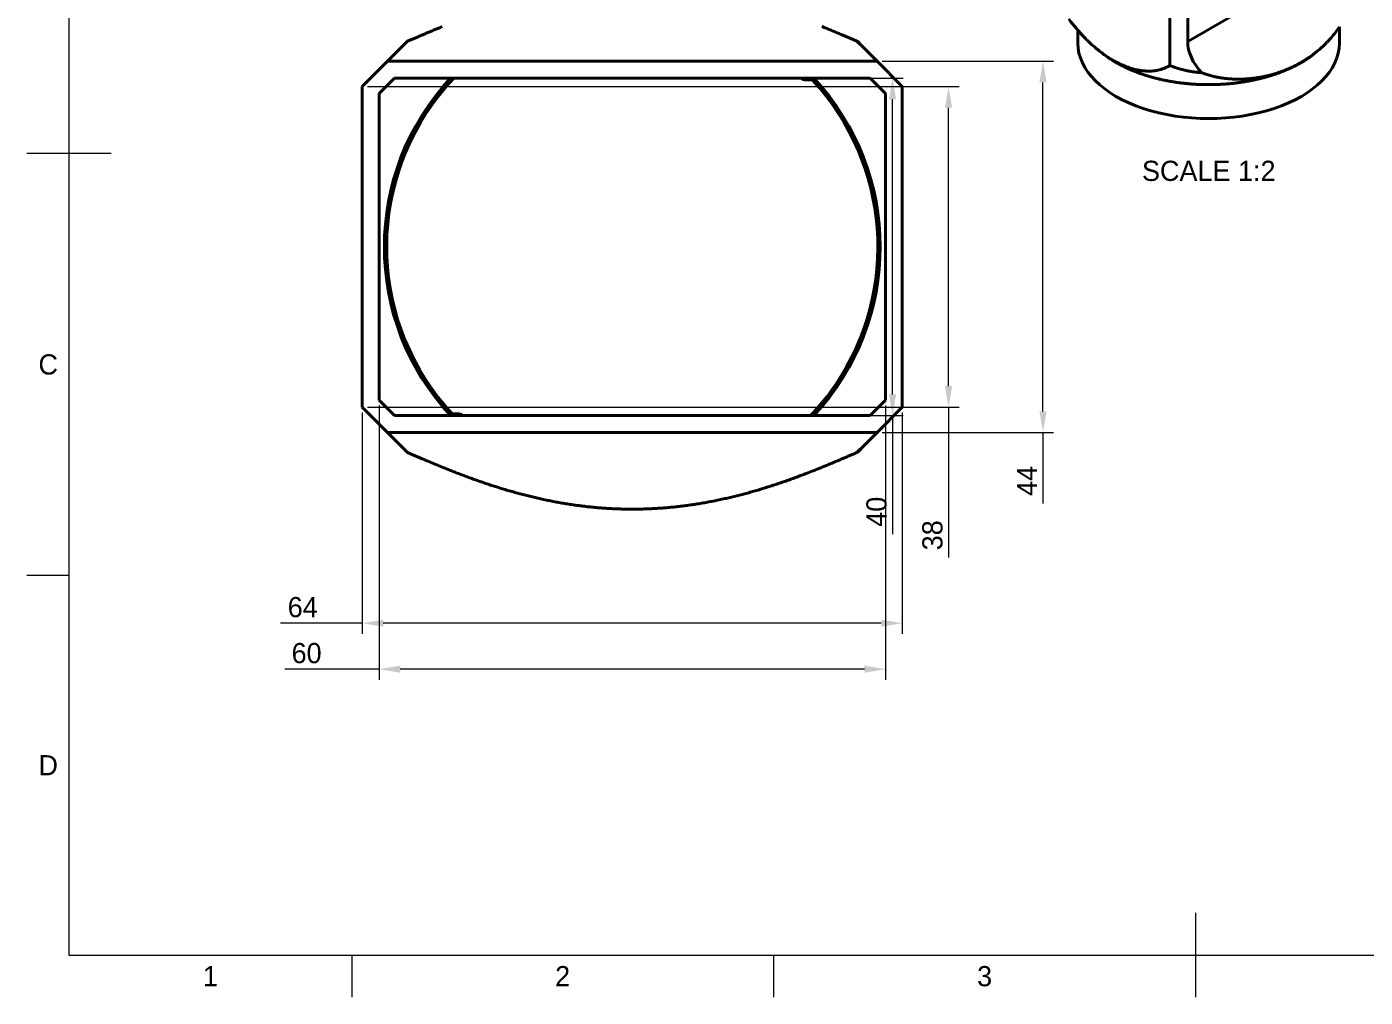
# Model space of a CAD drawing. Header units: millimetres. Extents: x 15 to 292, y 5 to 205.
# Drawn here: x 15 to 173.6, y 5 to 120 of the extents above; entities that cross this region are included whole.
import ezdxf

# ---------------------------------------------------------------- set-up
doc = ezdxf.new("R2010")
doc.units = ezdxf.units.MM
for name, color, linetype in [('Annotations', 7, 'Continuous'), ('Border', 7, 'Continuous'), ('Geometries', 7, 'Continuous')]:
    doc.layers.add(name, color=color, linetype=linetype)
doc.styles.add('Shapr0', font='txt', dxfattribs={"height": 2.3925})
doc.styles.add('Shapr10', font='txt', dxfattribs={"height": 4.785})
doc.styles.add('Shapr9', font='txt', dxfattribs={"height": 2.3925})
doc.dimstyles.new('ISO-25', dxfattribs={"dimtxt": 2.5, "dimasz": 2.5, "dimexe": 1.25, "dimexo": 0.625, "dimtad": 1, "dimtxsty": 'Standard', "dimcen": 2.5, "dimadec": 0, "dimazin": 0, "dimtfac": 1, "dimtmove": 0, "dimatfit": 3, "dimfxl": 1, "dimarcsym": 0})

# ---------------------------------------------------------------- blocks, each defined once
blk = doc.blocks.new('*D8')
at = {"layer": 'Annotations', "color": 0, "linetype": 'Continuous', "lineweight": 15}
for p, q in [((65.86, 113.95), (118.84, 113.95)), ((117.59, 76.45), (117.59, 111.45)), ((108.51, 73.95), (118.84, 73.95)), ((117.59, 73.95), (117.59, 59.91))]:
    blk.add_line(p, q, dxfattribs=at)
at = {"layer": 'Annotations', "color": 0}
for points in [[(118.01, 111.45), (117.18, 111.45), (117.59, 113.95)], [(117.18, 76.45), (118.01, 76.45), (117.59, 73.95)]]:
    blk.add_solid(points, dxfattribs=at)
at = {"layer": 'Defpoints', "color": 0}
for p in [(65.23, 113.95), (117.59, 113.95), (107.89, 73.95)]:
    blk.add_point(p, dxfattribs=at)
at = {"layer": 'Annotations', "color": 0, "lineweight": 15, "insert": (115.7, 62.55), "char_height": 2.393, "attachment_point": 5, "rotation": 90, "style": 'Shapr9'}
blk.add_mtext('\\A1;40', dxfattribs=at)
blk = doc.blocks.new('*D9')
at = {"layer": 'Annotations', "color": 0, "linetype": 'Continuous', "lineweight": 15}
for p, q in [((54.75, 74.32), (54.75, 48.09)), ((118.75, 74.32), (118.75, 48.09)), ((54.75, 49.34), (45.06, 49.34)), ((116.25, 49.34), (57.25, 49.34))]:
    blk.add_line(p, q, dxfattribs=at)
at = {"layer": 'Annotations', "color": 0}
for points in [[(57.25, 49.75), (57.25, 48.92), (54.75, 49.34)], [(116.25, 48.92), (116.25, 49.75), (118.75, 49.34)]]:
    blk.add_solid(points, dxfattribs=at)
at = {"layer": 'Defpoints', "color": 0}
for p in [(54.75, 74.95), (118.75, 74.95), (54.75, 49.34)]:
    blk.add_point(p, dxfattribs=at)
at = {"layer": 'Annotations', "color": 0, "lineweight": 15, "insert": (47.7, 51.23), "char_height": 2.393, "attachment_point": 5, "style": 'Shapr9'}
blk.add_mtext('\\A1;64', dxfattribs=at)
blk = doc.blocks.new('*D10')
at = {"layer": 'Annotations', "color": 0, "linetype": 'Continuous', "lineweight": 15}
for p, q in [((55.38, 112.95), (125.48, 112.95)), ((124.23, 77.45), (124.23, 110.45)), ((55.38, 74.95), (125.48, 74.95)), ((124.23, 74.95), (124.23, 57.13))]:
    blk.add_line(p, q, dxfattribs=at)
at = {"layer": 'Annotations', "color": 0}
for points in [[(124.65, 110.45), (123.81, 110.45), (124.23, 112.95)], [(123.81, 77.45), (124.65, 77.45), (124.23, 74.95)]]:
    blk.add_solid(points, dxfattribs=at)
at = {"layer": 'Defpoints', "color": 0}
for p in [(54.75, 112.95), (124.23, 112.95), (54.75, 74.95)]:
    blk.add_point(p, dxfattribs=at)
at = {"layer": 'Annotations', "color": 0, "lineweight": 15, "insert": (122.33, 59.76), "char_height": 2.393, "attachment_point": 5, "rotation": 90, "style": 'Shapr9'}
blk.add_mtext('\\A1;38', dxfattribs=at)
blk = doc.blocks.new('*D11')
at = {"layer": 'Annotations', "color": 0, "linetype": 'Continuous', "lineweight": 15}
for p, q in [((116.38, 115.95), (136.67, 115.95)), ((135.42, 74.45), (135.42, 113.45)), ((116.38, 71.95), (136.67, 71.95)), ((135.42, 71.95), (135.42, 63.51))]:
    blk.add_line(p, q, dxfattribs=at)
at = {"layer": 'Annotations', "color": 0}
for points in [[(135.84, 113.45), (135, 113.45), (135.42, 115.95)], [(135, 74.45), (135.84, 74.45), (135.42, 71.95)]]:
    blk.add_solid(points, dxfattribs=at)
at = {"layer": 'Defpoints', "color": 0}
for p in [(115.75, 115.95), (135.42, 115.95), (115.75, 71.95)]:
    blk.add_point(p, dxfattribs=at)
at = {"layer": 'Annotations', "color": 0, "lineweight": 15, "insert": (133.52, 66.2), "char_height": 2.393, "attachment_point": 5, "rotation": 90, "style": 'Shapr9'}
blk.add_mtext('\\A1;44', dxfattribs=at)
blk = doc.blocks.new('*D12')
at = {"layer": 'Annotations', "color": 0, "linetype": 'Continuous', "lineweight": 15}
for p, q in [((56.75, 75.15), (56.75, 42.64)), ((116.75, 75.15), (116.75, 42.64)), ((56.75, 43.89), (45.58, 43.89)), ((114.25, 43.89), (59.25, 43.89))]:
    blk.add_line(p, q, dxfattribs=at)
at = {"layer": 'Annotations', "color": 0}
for points in [[(59.25, 44.31), (59.25, 43.47), (56.75, 43.89)], [(114.25, 43.47), (114.25, 44.31), (116.75, 43.89)]]:
    blk.add_solid(points, dxfattribs=at)
at = {"layer": 'Defpoints', "color": 0}
for p in [(56.75, 75.78), (116.75, 75.78), (56.75, 43.89)]:
    blk.add_point(p, dxfattribs=at)
at = {"layer": 'Annotations', "color": 0, "lineweight": 15, "insert": (48.16, 45.78), "char_height": 2.393, "attachment_point": 5, "style": 'Shapr9'}
blk.add_mtext('\\A1;60', dxfattribs=at)

msp = doc.modelspace()

# ---------------------------------------------------------------- linework, layer by layer
at = {"layer": 'Border', "linetype": 'Continuous', "lineweight": 15}
for p, q in [((20, 200), (20, 10)), ((25, 105), (15, 105)), ((20, 55), (15, 55)), ((153.5, 15), (153.5, 5)), ((20, 10), (287, 10)), ((53.5, 10), (53.5, 5)), ((103.5, 10), (103.5, 5))]:
    msp.add_line(p, q, dxfattribs=at)
at = {"layer": 'Geometries', "linetype": 'Continuous', "lineweight": 40}
for p, q in [((152.573, 118.313), (163.825, 124.809)), ((150.452, 115.443), (150.452, 121.988)), ((152.573, 121.988), (152.573, 118.313)), ((139.548, 118.109), (139.548, 119.62)), ((140.091, 119.019), (140.095, 119.015)), ((170.548, 118.109), (170.548, 120.042)), ((57.75, 115.95), (60.116, 118.316)), ((113.524, 118.255), (113.445, 118.255)), ((114.131, 117.569), (113.445, 118.255)), ((115.75, 115.95), (114.131, 117.569)), ((141.841, 117.383), (141.871, 117.359)), ((57.75, 115.95), (54.75, 112.95)), ((57.75, 115.95), (115.75, 115.95)), ((118.75, 112.95), (115.75, 115.95)), ((143.734, 116.068), (143.756, 116.056)), ((146.486, 114.954), (146.492, 114.953)), ((146.492, 114.953), (146.493, 114.952)), ((150.394, 115.41), (150.436, 115.434)), ((150.436, 115.434), (150.452, 115.443)), ((54.75, 74.95), (54.75, 112.95)), ((56.75, 112.122), (58.578, 113.95)), ((58.578, 113.95), (65.23, 113.95)), ((65.23, 113.95), (65.612, 113.95)), ((65.612, 113.95), (106.788, 113.95)), ((106.788, 113.95), (107.888, 113.95)), ((107.299, 113.749), (108.076, 113.749)), ((107.888, 113.95), (108.269, 113.95)), ((108.269, 113.95), (114.922, 113.95)), ((114.922, 113.95), (116.75, 112.122)), ((118.75, 112.95), (118.75, 74.95)), ((56.75, 75.778), (56.75, 112.122)), ((116.75, 112.122), (116.75, 75.778)), ((54.75, 74.95), (57.75, 71.95)), ((58.578, 73.95), (56.75, 75.778)), ((116.75, 75.778), (114.922, 73.95)), ((115.75, 71.95), (118.75, 74.95)), ((65.23, 73.95), (58.578, 73.95)), ((65.612, 73.95), (65.23, 73.95)), ((66.201, 74.151), (65.424, 74.151)), ((66.712, 73.95), (65.612, 73.95)), ((107.888, 73.95), (66.712, 73.95)), ((108.269, 73.95), (107.888, 73.95)), ((114.922, 73.95), (108.269, 73.95)), ((115.75, 71.95), (57.75, 71.95)), ((57.75, 71.95), (60.115, 69.585)), ((115.75, 71.95), (114.131, 70.331)), ((114.131, 70.331), (113.445, 69.645)), ((113.445, 69.645), (113.524, 69.645))]:
    msp.add_line(p, q, dxfattribs=at)
at = {"layer": 'Geometries', "linetype": 'Continuous', "lineweight": 40, "flags": 128}
for points in [[(138.469, 120.968), (138.69, 120.673), (138.914, 120.384), (139.143, 120.1), (139.374, 119.822), (139.548, 119.62)], [(60.116, 118.316), (60.213, 118.358), (60.31, 118.4), (60.408, 118.442), (60.506, 118.484), (60.604, 118.527), (60.703, 118.569), (60.802, 118.612), (60.901, 118.655), (61.001, 118.698), (61.101, 118.741), (61.202, 118.784), (61.303, 118.828), (61.404, 118.871), (61.505, 118.915), (61.607, 118.959), (61.709, 119.002), (61.811, 119.046), (61.914, 119.09), (62.017, 119.134), (62.12, 119.177), (62.223, 119.221), (62.327, 119.265), (62.431, 119.309), (62.535, 119.354), (62.64, 119.398), (62.745, 119.442), (62.85, 119.486), (62.955, 119.531), (63.061, 119.575), (63.167, 119.619), (63.274, 119.664), (63.38, 119.708), (63.487, 119.752), (63.594, 119.797), (63.701, 119.841), (63.808, 119.885), (63.916, 119.93), (64.024, 119.974), (64.132, 120.018), (64.24, 120.062)], [(109.219, 120.079), (109.348, 120.026), (109.476, 119.974), (109.604, 119.921), (109.732, 119.868), (109.851, 119.819), (109.97, 119.77), (110.088, 119.721), (110.207, 119.672), (110.324, 119.623), (110.442, 119.573), (110.559, 119.524), (110.676, 119.475), (110.793, 119.426), (110.909, 119.377), (111.025, 119.328), (111.14, 119.279), (111.256, 119.23), (111.371, 119.181), (111.486, 119.132), (111.6, 119.083), (111.696, 119.043), (111.791, 119.002), (111.886, 118.961), (111.981, 118.92), (112.076, 118.88), (112.17, 118.839), (112.264, 118.799), (112.358, 118.759), (112.451, 118.718), (112.544, 118.678), (112.637, 118.638), (112.73, 118.598), (112.822, 118.558), (112.914, 118.519), (113.006, 118.479), (113.098, 118.439), (113.189, 118.4), (113.281, 118.36), (113.372, 118.321), (113.462, 118.282), (113.524, 118.255)], [(139.548, 119.62), (139.61, 119.549), (139.849, 119.281), (140.091, 119.019)], [(140.095, 119.015), (140.23, 118.872), (140.367, 118.732), (140.504, 118.594), (140.507, 118.591)], [(140.507, 118.591), (140.641, 118.457), (140.711, 118.39)], [(140.711, 118.39), (140.78, 118.323), (140.92, 118.19), (141.06, 118.06), (141.215, 117.919), (141.37, 117.781), (141.527, 117.646), (141.589, 117.593)], [(141.589, 117.593), (141.683, 117.513), (141.841, 117.383)], [(169.295, 118.443), (169.29, 118.436), (169.242, 118.384), (169.194, 118.332), (169.146, 118.28), (169.097, 118.229), (169.069, 118.199)], [(169.557, 118.74), (169.524, 118.701), (169.478, 118.647), (169.431, 118.594), (169.384, 118.541), (169.337, 118.489), (169.295, 118.443)], [(141.871, 117.359), (142.135, 117.149), (142.4, 116.948), (142.473, 116.895)], [(142.473, 116.895), (142.666, 116.756), (142.932, 116.571), (143.199, 116.395), (143.466, 116.228), (143.734, 116.068)], [(155.076, 113.179), (154.999, 113.179), (154.921, 113.179), (154.844, 113.179), (154.767, 113.18), (154.689, 113.181), (154.612, 113.182), (154.534, 113.184), (154.457, 113.185), (154.379, 113.187), (154.302, 113.189), (154.224, 113.191), (154.147, 113.194), (154.069, 113.196), (153.992, 113.199), (153.914, 113.203), (153.837, 113.206), (153.76, 113.21), (153.683, 113.213), (153.606, 113.217), (153.528, 113.222), (153.451, 113.226), (153.374, 113.231), (153.297, 113.236), (153.22, 113.241), (153.144, 113.246), (153.066, 113.252), (152.989, 113.258), (152.913, 113.264), (152.836, 113.27), (152.759, 113.277), (152.682, 113.283), (152.606, 113.29), (152.529, 113.298), (152.453, 113.305), (152.376, 113.313), (152.3, 113.32), (152.224, 113.328), (152.148, 113.337), (152.072, 113.345), (151.996, 113.354), (151.92, 113.363), (151.844, 113.372), (151.768, 113.381), (151.692, 113.391), (151.616, 113.401), (151.541, 113.411), (151.466, 113.421), (151.392, 113.431), (151.317, 113.442), (151.242, 113.453), (151.168, 113.464), (151.093, 113.475), (151.019, 113.486), (150.945, 113.498), (150.871, 113.51), (150.797, 113.522), (150.723, 113.534), (150.649, 113.547), (150.575, 113.559), (150.501, 113.572), (150.427, 113.585), (150.366, 113.597), (150.305, 113.608), (150.244, 113.619), (150.183, 113.631), (150.122, 113.642), (150.062, 113.654), (150.001, 113.666), (149.94, 113.678), (149.88, 113.691), (149.819, 113.703), (149.759, 113.716), (149.699, 113.728), (149.639, 113.741), (149.579, 113.754), (149.519, 113.767), (149.459, 113.781), (149.398, 113.794), (149.339, 113.808), (149.279, 113.822), (149.219, 113.836), (149.16, 113.85), (149.1, 113.864), (149.041, 113.878), (148.982, 113.892), (148.923, 113.907), (148.864, 113.922), (148.805, 113.936), (148.747, 113.951), (148.688, 113.967), (148.63, 113.982), (148.572, 113.997), (148.513, 114.013), (148.455, 114.028), (148.397, 114.044), (148.339, 114.06), (148.281, 114.076), (148.223, 114.093), (148.166, 114.109), (148.108, 114.126), (148.05, 114.142), (147.993, 114.159), (147.936, 114.176), (147.879, 114.193), (147.823, 114.21), (147.766, 114.228), (147.709, 114.245), (147.653, 114.263), (147.597, 114.281), (147.54, 114.298), (147.484, 114.316), (147.428, 114.335), (147.373, 114.353), (147.317, 114.371), (147.261, 114.39), (147.206, 114.408), (147.151, 114.427), (147.095, 114.446), (147.04, 114.465), (146.985, 114.485), (146.93, 114.504), (146.872, 114.525), (146.813, 114.546), (146.755, 114.567), (146.697, 114.589), (146.639, 114.61), (146.581, 114.632), (146.524, 114.653), (146.467, 114.675), (146.409, 114.697), (146.352, 114.72), (146.296, 114.742), (146.239, 114.764), (146.182, 114.787), (146.126, 114.81), (146.07, 114.833), (146.014, 114.856), (145.958, 114.879), (145.902, 114.903), (145.846, 114.926), (145.791, 114.95), (145.739, 114.972), (145.688, 114.995), (145.637, 115.017), (145.586, 115.039), (145.535, 115.062), (145.485, 115.085), (145.434, 115.108), (145.384, 115.131), (145.334, 115.154), (145.284, 115.177), (145.235, 115.201), (145.185, 115.224), (145.136, 115.248), (145.086, 115.272), (145.037, 115.295), (144.988, 115.319), (144.939, 115.344), (144.891, 115.368), (144.842, 115.392), (144.794, 115.417), (144.746, 115.441), (144.698, 115.466), (144.65, 115.491), (144.603, 115.516), (144.555, 115.541), (144.508, 115.566), (144.461, 115.591), (144.415, 115.617), (144.368, 115.642), (144.322, 115.668), (144.275, 115.693), (144.229, 115.719), (144.184, 115.745), (144.138, 115.771), (144.092, 115.797), (144.047, 115.823), (144.002, 115.85), (143.957, 115.876), (143.912, 115.903), (143.867, 115.93), (143.823, 115.957), (143.779, 115.984), (143.735, 116.01), (143.691, 116.038), (143.647, 116.065), (143.604, 116.092), (143.561, 116.119), (143.518, 116.147), (143.475, 116.175), (143.433, 116.202), (143.39, 116.23), (143.348, 116.258), (143.306, 116.286), (143.264, 116.314), (143.223, 116.342), (143.181, 116.371), (143.14, 116.399), (143.099, 116.428), (143.06, 116.455)], [(143.756, 116.056), (143.907, 115.97), (144.059, 115.887), (144.21, 115.808), (144.36, 115.731), (144.511, 115.657), (144.662, 115.586), (144.803, 115.521), (144.945, 115.459), (145.086, 115.4), (145.227, 115.344), (145.368, 115.29)], [(167.036, 116.455), (167.021, 116.444), (166.98, 116.416), (166.939, 116.387), (166.898, 116.359), (166.857, 116.331), (166.815, 116.303), (166.773, 116.275), (166.731, 116.247), (166.689, 116.219), (166.646, 116.191), (166.603, 116.163), (166.56, 116.135), (166.517, 116.108), (166.474, 116.08), (166.43, 116.053), (166.387, 116.026), (166.343, 115.999), (166.299, 115.972), (166.255, 115.945), (166.21, 115.919), (166.166, 115.892), (166.121, 115.865), (166.076, 115.839), (166.031, 115.813), (165.985, 115.787), (165.94, 115.76), (165.894, 115.734), (165.848, 115.708), (165.802, 115.683), (165.755, 115.657), (165.708, 115.631), (165.662, 115.606), (165.615, 115.58), (165.568, 115.555), (165.521, 115.53), (165.473, 115.505), (165.426, 115.48), (165.378, 115.456), (165.33, 115.431), (165.282, 115.407), (165.234, 115.382), (165.185, 115.358), (165.137, 115.334), (165.088, 115.31), (165.039, 115.286), (164.99, 115.262), (164.941, 115.238), (164.891, 115.215), (164.841, 115.191), (164.791, 115.168), (164.741, 115.144), (164.69, 115.121), (164.637, 115.096), (164.582, 115.072), (164.528, 115.048), (164.474, 115.023), (164.419, 114.999), (164.364, 114.975), (164.309, 114.952), (164.254, 114.928), (164.198, 114.904), (164.143, 114.881), (164.087, 114.858), (164.031, 114.835), (163.975, 114.812), (163.919, 114.789), (163.862, 114.766), (163.805, 114.744), (163.748, 114.721), (163.691, 114.699), (163.633, 114.677), (163.576, 114.655), (163.522, 114.634), (163.468, 114.614), (163.414, 114.594), (163.36, 114.574), (163.306, 114.555), (163.252, 114.535), (163.197, 114.515), (163.143, 114.496), (163.088, 114.477), (163.033, 114.457), (162.978, 114.438), (162.923, 114.42), (162.868, 114.401), (162.812, 114.382), (162.757, 114.364), (162.701, 114.345), (162.645, 114.327), (162.588, 114.309), (162.532, 114.291), (162.475, 114.273), (162.419, 114.255), (162.363, 114.238), (162.306, 114.22), (162.249, 114.203), (162.192, 114.186), (162.135, 114.169), (162.078, 114.152), (162.021, 114.135), (161.964, 114.119), (161.906, 114.102), (161.849, 114.086), (161.791, 114.07), (161.733, 114.054), (161.675, 114.038), (161.617, 114.022), (161.559, 114.006), (161.5, 113.991), (161.442, 113.975), (161.383, 113.96), (161.324, 113.945), (161.266, 113.93), (161.207, 113.915), (161.148, 113.901), (161.089, 113.886), (161.03, 113.872), (160.97, 113.858), (160.911, 113.844), (160.852, 113.83), (160.792, 113.816), (160.733, 113.802), (160.673, 113.789), (160.613, 113.775), (160.553, 113.762), (160.493, 113.749), (160.433, 113.736), (160.373, 113.723), (160.312, 113.71), (160.251, 113.698), (160.191, 113.686), (160.13, 113.673), (160.065, 113.66), (160, 113.648), (159.935, 113.635), (159.869, 113.623), (159.804, 113.61), (159.738, 113.598), (159.673, 113.586), (159.607, 113.574), (159.541, 113.563), (159.476, 113.551), (159.41, 113.54), (159.344, 113.529), (159.277, 113.518), (159.211, 113.507), (159.145, 113.497), (159.078, 113.486), (159.012, 113.476), (158.945, 113.466), (158.878, 113.456), (158.811, 113.446), (158.735, 113.435), (158.66, 113.425), (158.584, 113.415), (158.508, 113.404), (158.432, 113.394), (158.356, 113.385), (158.28, 113.375), (158.204, 113.366), (158.128, 113.357), (158.051, 113.348), (157.975, 113.34), (157.898, 113.331), (157.822, 113.323), (157.745, 113.315), (157.668, 113.307), (157.592, 113.3), (157.515, 113.293), (157.438, 113.286), (157.361, 113.279), (157.284, 113.272), (157.207, 113.266), (157.13, 113.26), (157.052, 113.254), (156.975, 113.248), (156.898, 113.243), (156.82, 113.237), (156.743, 113.232), (156.666, 113.227), (156.588, 113.223), (156.511, 113.219), (156.433, 113.214), (156.356, 113.211), (156.278, 113.207), (156.2, 113.203), (156.123, 113.2), (156.045, 113.197), (155.98, 113.195), (155.916, 113.193), (155.852, 113.191), (155.787, 113.189), (155.723, 113.187), (155.658, 113.186), (155.593, 113.184), (155.529, 113.183), (155.464, 113.182), (155.4, 113.181), (155.335, 113.18), (155.27, 113.18), (155.206, 113.179), (155.141, 113.179), (155.076, 113.179)], [(167.11, 116.508), (167.091, 116.494), (167.036, 116.455), (166.98, 116.417), (166.924, 116.378), (166.869, 116.34), (166.812, 116.303), (166.756, 116.265), (166.7, 116.228), (166.643, 116.191), (166.585, 116.154), (166.528, 116.118), (166.47, 116.081), (166.412, 116.045), (166.354, 116.01), (166.296, 115.974), (166.238, 115.939), (166.18, 115.904), (166.121, 115.87), (166.062, 115.835), (166.003, 115.801), (165.944, 115.767), (165.884, 115.734), (165.824, 115.701), (165.764, 115.668), (165.704, 115.635), (165.644, 115.602), (165.583, 115.57), (165.523, 115.538), (165.462, 115.506), (165.4, 115.475), (165.339, 115.443), (165.277, 115.412), (165.215, 115.382), (165.149, 115.349), (165.082, 115.317), (165.016, 115.285), (164.949, 115.254), (164.882, 115.223), (164.814, 115.192), (164.747, 115.161), (164.679, 115.131), (164.611, 115.101), (164.543, 115.072), (164.475, 115.042), (164.406, 115.013), (164.338, 114.985), (164.269, 114.957), (164.2, 114.929), (164.13, 114.901), (164.06, 114.873), (163.99, 114.846), (163.92, 114.819), (163.85, 114.793), (163.783, 114.768), (163.716, 114.744), (163.649, 114.719), (163.581, 114.696), (163.514, 114.672), (163.446, 114.649), (163.378, 114.626), (163.31, 114.603), (163.242, 114.581), (163.174, 114.559), (163.105, 114.537), (163.037, 114.515), (162.968, 114.494), (162.899, 114.473), (162.83, 114.453), (162.761, 114.433), (162.691, 114.413), (162.621, 114.393), (162.552, 114.374), (162.482, 114.355), (162.412, 114.336), (162.342, 114.318), (162.272, 114.3), (162.202, 114.282), (162.131, 114.265), (162.061, 114.248), (161.99, 114.231), (161.92, 114.215), (161.849, 114.199), (161.778, 114.183), (161.707, 114.167), (161.636, 114.152), (161.565, 114.138), (161.494, 114.123), (161.422, 114.109), (161.35, 114.095), (161.279, 114.082), (161.207, 114.069), (161.135, 114.056), (161.063, 114.043), (160.991, 114.031), (160.919, 114.02), (160.847, 114.008), (160.774, 113.997), (160.702, 113.987), (160.63, 113.976), (160.558, 113.966), (160.485, 113.956), (160.413, 113.947), (160.34, 113.938), (160.268, 113.93), (160.195, 113.921), (160.122, 113.913), (160.05, 113.906), (159.977, 113.899), (159.904, 113.892), (159.83, 113.885), (159.757, 113.879), (159.684, 113.873), (159.611, 113.868), (159.545, 113.863), (159.48, 113.859), (159.415, 113.855), (159.35, 113.851), (159.285, 113.848), (159.219, 113.845), (159.154, 113.842), (159.089, 113.84), (159.024, 113.837), (158.958, 113.835), (158.893, 113.834), (158.828, 113.833), (158.763, 113.832), (158.697, 113.831), (158.632, 113.83), (158.567, 113.83), (158.502, 113.83), (158.436, 113.831), (158.371, 113.832), (158.305, 113.833), (158.24, 113.834), (158.174, 113.836), (158.109, 113.838), (158.043, 113.84), (157.978, 113.843), (157.913, 113.846), (157.848, 113.849), (157.783, 113.853), (157.744, 113.855)], [(167.036, 116.455), (167.038, 116.456), (167.074, 116.481), (167.109, 116.507), (167.145, 116.532), (167.18, 116.557), (167.186, 116.561)], [(167.186, 116.561), (167.146, 116.533), (167.11, 116.508)], [(145.368, 115.29), (145.494, 115.244), (145.62, 115.2)], [(145.62, 115.2), (145.766, 115.151), (145.911, 115.106), (146.055, 115.064), (146.199, 115.024), (146.343, 114.988), (146.486, 114.954)], [(146.493, 114.952), (146.642, 114.921), (146.79, 114.892), (146.937, 114.867), (147.084, 114.846), (147.229, 114.827), (147.374, 114.812)], [(147.374, 114.812), (147.512, 114.8), (147.649, 114.792), (147.785, 114.787), (147.919, 114.785), (148.053, 114.786), (148.185, 114.79), (148.316, 114.797), (148.436, 114.806), (148.554, 114.818), (148.671, 114.832), (148.788, 114.849), (148.903, 114.868), (149.017, 114.89)], [(149.017, 114.89), (149.202, 114.932), (149.383, 114.981), (149.56, 115.036), (149.734, 115.097), (149.904, 115.165), (150.071, 115.24), (150.235, 115.322), (150.394, 115.41)], [(154.246, 114.595), (154.191, 114.598), (154.137, 114.602), (154.082, 114.606), (154.028, 114.61), (153.974, 114.615), (153.919, 114.62), (153.865, 114.624), (153.811, 114.63), (153.756, 114.635), (153.702, 114.641), (153.648, 114.647), (153.593, 114.653), (153.539, 114.659), (153.485, 114.666), (153.431, 114.673), (153.377, 114.68), (153.323, 114.687), (153.269, 114.695), (153.215, 114.702), (153.161, 114.71), (153.108, 114.718), (153.054, 114.727), (153, 114.736), (152.947, 114.744), (152.893, 114.754), (152.839, 114.763), (152.786, 114.773), (152.732, 114.782), (152.679, 114.793), (152.626, 114.803), (152.573, 114.813), (152.519, 114.824), (152.466, 114.835), (152.414, 114.846), (152.361, 114.858), (152.308, 114.869), (152.255, 114.881), (152.203, 114.893), (152.15, 114.906), (152.098, 114.918), (152.045, 114.931), (151.993, 114.944), (151.94, 114.957), (151.888, 114.971), (151.836, 114.985), (151.78, 114.999), (151.725, 115.014), (151.67, 115.03), (151.615, 115.045), (151.56, 115.061), (151.505, 115.077), (151.451, 115.093), (151.396, 115.11), (151.341, 115.127), (151.287, 115.144), (151.233, 115.161), (151.178, 115.179), (151.124, 115.197), (151.07, 115.215), (151.016, 115.233), (150.959, 115.253), (150.902, 115.273), (150.845, 115.293), (150.789, 115.314), (150.732, 115.335), (150.676, 115.356), (150.62, 115.377), (150.564, 115.399), (150.508, 115.421), (150.452, 115.443)], [(157.281, 113.891), (157.264, 113.892), (157.199, 113.899), (157.134, 113.906), (157.07, 113.913), (157.005, 113.92), (156.941, 113.928), (156.877, 113.936), (156.813, 113.944), (156.749, 113.953), (156.684, 113.962), (156.621, 113.971), (156.557, 113.981), (156.493, 113.991), (156.429, 114.001), (156.366, 114.012), (156.302, 114.023), (156.239, 114.034), (156.175, 114.046), (156.112, 114.058), (156.053, 114.069), (155.994, 114.081), (155.935, 114.093), (155.876, 114.106), (155.818, 114.118), (155.759, 114.131), (155.701, 114.145), (155.643, 114.158), (155.585, 114.172), (155.527, 114.187), (155.469, 114.201), (155.411, 114.216), (155.353, 114.231), (155.296, 114.247), (155.238, 114.262), (155.181, 114.279), (155.133, 114.292), (155.085, 114.306), (155.038, 114.32), (154.99, 114.335), (154.943, 114.349), (154.895, 114.364), (154.848, 114.379), (154.801, 114.394), (154.754, 114.41), (154.707, 114.425), (154.661, 114.441), (154.614, 114.457), (154.568, 114.474), (154.522, 114.49), (154.475, 114.507), (154.429, 114.524), (154.383, 114.541), (154.337, 114.559), (154.291, 114.577), (154.246, 114.595)], [(157.744, 113.855), (157.718, 113.857), (157.653, 113.861), (157.588, 113.865), (157.523, 113.87), (157.458, 113.875), (157.393, 113.881), (157.329, 113.886), (157.281, 113.891)], [(113.524, 69.645), (113.425, 69.602), (113.326, 69.559), (113.227, 69.516), (113.127, 69.473), (113.027, 69.43), (112.927, 69.387), (112.826, 69.343), (112.725, 69.3), (112.624, 69.256), (112.522, 69.212), (112.42, 69.168), (112.317, 69.124), (112.214, 69.08), (112.111, 69.035), (112.007, 68.991), (111.903, 68.946), (111.799, 68.902), (111.695, 68.857), (111.59, 68.812), (111.485, 68.768), (111.38, 68.723), (111.275, 68.678), (111.169, 68.633), (111.063, 68.588), (110.956, 68.543), (110.849, 68.498), (110.742, 68.452), (110.634, 68.407), (110.527, 68.362), (110.418, 68.317), (110.31, 68.271), (110.202, 68.226), (110.093, 68.181), (109.984, 68.136), (109.875, 68.09), (109.765, 68.045), (109.656, 68), (109.546, 67.955), (109.435, 67.91), (109.325, 67.864), (109.214, 67.819), (109.102, 67.774), (108.991, 67.729), (108.879, 67.684), (108.767, 67.638), (108.65, 67.591), (108.532, 67.544), (108.414, 67.497), (108.296, 67.45), (108.177, 67.403), (108.058, 67.356), (107.939, 67.31), (107.82, 67.263), (107.7, 67.216), (107.581, 67.17), (107.46, 67.123), (107.34, 67.077), (107.219, 67.03), (107.098, 66.984), (106.977, 66.938), (106.834, 66.883), (106.69, 66.829), (106.546, 66.775), (106.402, 66.721), (106.257, 66.668), (106.112, 66.614), (105.967, 66.561), (105.821, 66.508), (105.675, 66.455), (105.529, 66.402), (105.382, 66.35), (105.235, 66.297), (105.088, 66.245), (104.941, 66.193), (104.793, 66.142), (104.645, 66.09), (104.496, 66.039), (104.346, 65.988), (104.197, 65.937), (104.047, 65.886), (103.898, 65.836), (103.748, 65.786), (103.598, 65.737), (103.448, 65.688), (103.298, 65.639), (103.147, 65.59), (102.996, 65.542), (102.845, 65.493), (102.694, 65.446), (102.542, 65.398), (102.39, 65.351), (102.238, 65.304), (102.086, 65.258), (101.933, 65.212), (101.78, 65.166), (101.626, 65.12), (101.472, 65.075), (101.318, 65.03), (101.164, 64.985), (101.009, 64.941), (100.855, 64.897), (100.701, 64.854), (100.546, 64.811), (100.391, 64.768), (100.236, 64.726), (100.081, 64.684), (99.925, 64.643), (99.77, 64.602), (99.614, 64.561), (99.458, 64.521), (99.302, 64.481), (99.145, 64.441), (98.989, 64.402), (98.832, 64.364), (98.675, 64.325), (98.517, 64.287), (98.359, 64.25), (98.201, 64.213), (98.042, 64.176), (97.884, 64.14), (97.714, 64.102), (97.545, 64.064), (97.375, 64.027), (97.205, 63.99), (97.035, 63.954), (96.864, 63.919), (96.694, 63.884), (96.523, 63.849), (96.352, 63.815), (96.181, 63.782), (96.01, 63.749), (95.839, 63.716), (95.667, 63.685), (95.495, 63.653), (95.323, 63.623), (95.151, 63.592), (94.978, 63.563), (94.805, 63.534), (94.631, 63.505), (94.458, 63.477), (94.294, 63.451), (94.129, 63.426), (93.965, 63.401), (93.8, 63.377), (93.636, 63.353), (93.471, 63.33), (93.306, 63.307), (93.141, 63.285), (92.976, 63.263), (92.811, 63.242), (92.645, 63.221), (92.48, 63.201), (92.314, 63.182), (92.149, 63.163), (91.983, 63.145), (91.817, 63.127), (91.65, 63.11), (91.483, 63.093), (91.317, 63.077), (91.15, 63.061), (90.984, 63.046), (90.818, 63.032), (90.651, 63.018), (90.485, 63.004), (90.318, 62.992), (90.152, 62.98), (89.985, 62.968), (89.819, 62.957), (89.652, 62.947), (89.485, 62.937), (89.319, 62.928), (89.152, 62.919), (88.985, 62.911), (88.818, 62.903), (88.651, 62.896), (88.484, 62.89), (88.316, 62.884), (88.148, 62.879), (87.981, 62.874), (87.813, 62.87), (87.646, 62.867), (87.479, 62.864), (87.312, 62.862), (87.145, 62.86), (86.977, 62.859), (86.81, 62.859), (86.643, 62.859), (86.476, 62.859), (86.309, 62.861), (86.142, 62.862), (85.975, 62.865), (85.808, 62.868), (85.641, 62.871), (85.474, 62.876), (85.307, 62.88), (85.139, 62.886), (84.971, 62.892), (84.804, 62.898), (84.636, 62.905), (84.469, 62.913), (84.29, 62.922), (84.112, 62.931), (83.934, 62.942), (83.755, 62.952), (83.577, 62.964), (83.399, 62.976), (83.221, 62.989), (83.043, 63.002), (82.865, 63.016), (82.687, 63.031), (82.51, 63.047), (82.332, 63.063), (82.154, 63.079), (81.977, 63.097), (81.799, 63.115), (81.621, 63.133), (81.443, 63.153), (81.265, 63.173), (81.087, 63.193), (80.91, 63.215), (80.741, 63.235), (80.573, 63.257), (80.405, 63.279), (80.237, 63.301), (80.069, 63.324), (79.901, 63.348), (79.733, 63.372), (79.565, 63.397), (79.398, 63.422), (79.23, 63.448), (79.063, 63.474), (78.896, 63.501), (78.729, 63.528), (78.562, 63.556), (78.395, 63.585), (78.228, 63.614), (78.061, 63.643), (77.894, 63.674), (77.727, 63.704), (77.56, 63.735), (77.395, 63.767), (77.229, 63.799), (77.063, 63.832), (76.898, 63.865), (76.733, 63.899), (76.568, 63.933), (76.403, 63.967), (76.238, 64.003), (76.074, 64.038), (75.909, 64.074), (75.745, 64.111), (75.581, 64.148), (75.418, 64.186), (75.254, 64.224), (75.091, 64.262), (74.927, 64.301), (74.763, 64.341), (74.599, 64.381), (74.436, 64.421), (74.273, 64.462), (74.111, 64.503), (73.949, 64.545), (73.787, 64.587), (73.626, 64.629), (73.464, 64.672), (73.303, 64.715), (73.142, 64.759), (72.981, 64.803), (72.821, 64.848), (72.661, 64.893), (72.501, 64.938), (72.341, 64.984), (72.182, 65.03), (72.022, 65.076), (71.863, 65.123), (71.704, 65.171), (71.544, 65.218), (71.386, 65.267), (71.227, 65.315), (71.068, 65.364), (70.928, 65.408), (70.787, 65.452), (70.647, 65.496), (70.507, 65.54), (70.368, 65.585), (70.228, 65.63), (70.089, 65.675), (69.95, 65.721), (69.811, 65.767), (69.673, 65.813), (69.534, 65.859), (69.396, 65.905), (69.258, 65.952), (69.121, 65.999), (68.983, 66.046), (68.846, 66.093), (68.709, 66.141), (68.572, 66.189), (68.435, 66.237), (68.298, 66.285), (68.161, 66.334), (68.025, 66.383), (67.889, 66.432), (67.753, 66.481), (67.618, 66.53), (67.483, 66.579), (67.348, 66.629), (67.214, 66.679), (67.08, 66.728), (66.946, 66.778), (66.812, 66.829), (66.679, 66.879), (66.546, 66.929), (66.413, 66.98), (66.28, 67.03), (66.148, 67.081), (66.016, 67.132), (65.884, 67.183), (65.752, 67.235), (65.622, 67.286), (65.491, 67.337), (65.36, 67.388), (65.23, 67.44), (65.101, 67.491), (64.971, 67.543), (64.842, 67.595), (64.713, 67.646), (64.585, 67.698), (64.457, 67.75), (64.328, 67.802), (64.201, 67.854), (64.073, 67.906), (63.946, 67.958), (63.819, 68.01), (63.701, 68.059), (63.583, 68.108), (63.466, 68.157), (63.348, 68.205), (63.231, 68.254), (63.114, 68.303), (62.998, 68.352), (62.882, 68.4), (62.766, 68.449), (62.651, 68.498), (62.536, 68.546), (62.421, 68.595), (62.306, 68.643), (62.192, 68.692), (62.078, 68.741), (61.964, 68.789), (61.869, 68.83), (61.775, 68.87), (61.68, 68.91), (61.586, 68.951), (61.492, 68.991), (61.399, 69.031), (61.305, 69.071), (61.212, 69.111), (61.12, 69.151), (61.027, 69.191), (60.935, 69.231), (60.843, 69.27), (60.751, 69.31), (60.66, 69.349), (60.569, 69.389), (60.477, 69.428), (60.386, 69.467), (60.296, 69.507), (60.205, 69.546), (60.115, 69.585)]]:
    msp.add_lwpolyline(points, dxfattribs=at)
at = {"layer": 'Geometries', "linetype": 'Continuous', "lineweight": 40}
for centre, radius, start, end in [((158.599, 128.104), 14.415, 319.48449, 325.99433), ((86.75, 93.95), 36.161, 40.78117, 42.23247), ((155.048, 133.473), 20.816, 229.71684, 234.83878), ((159.407, 127.408), 13.347, 305.64897, 316.37776), ((86.75, 93.95), 29.379, 137.09612, 222.90376), ((86.75, 93.95), 29.1, 136.58441, 217.80313), ((107.299, 114.499), 0.75, 227.05319, 270), ((86.75, 93.95), 29.1, 42.87316, 43.41559), ((86.75, 93.95), 29.1, 325.80313, 42.87316), ((86.75, 93.95), 29.379, 317.09613, 42.9038), ((86.75, 93.95), 29.1, 316.58441, 325.80313), ((86.75, 93.95), 29.1, 217.80313, 222.87316), ((86.75, 93.95), 29.1, 222.87316, 223.41559), ((66.201, 73.401), 0.75, 47.05319, 90), ((86.75, 93.95), 36.161, 317.76701, 319.21883)]:
    msp.add_arc(centre, radius, start, end, dxfattribs=at)
for centre, major_axis, start_param, end_param in [((155.048, 118.109), (-15.5, 0), 0, 3.1415927), ((165.811, 118.313), (13.238, 0), 3.1415844, 3.6497118)]:
    msp.add_ellipse(centre, major_axis=major_axis, ratio=0.5773503, start_param=start_param, end_param=end_param, dxfattribs=at)

# ---------------------------------------------------------------- texts
at = {"layer": 'Annotations', "linetype": 'Continuous', "lineweight": 40, "insert": (155.062, 104.16), "char_height": 2.3925, "width": 1000, "attachment_point": 2, "style": 'Shapr10'}
msp.add_mtext('SCALE 1:2', dxfattribs=at)
at = {"layer": 'Border', "linetype": 'Continuous', "lineweight": 15, "char_height": 2.393, "width": 2.3925, "style": 'Shapr0'}
for s, insert, attachment_point in [('C', (18.696, 80), 6), ('D', (18.696, 32.5), 6), ('1', (36.75, 8.696), 2), ('2', (78.5, 8.696), 2), ('3', (128.5, 8.696), 2)]:
    msp.add_mtext(s, dxfattribs=dict(at, insert=insert, attachment_point=attachment_point))

# ---------------------------------------------------------------- dimensions: what is measured, and where the dimension line sits
at = {"layer": 'Annotations', "linetype": 'Continuous', "lineweight": 15}
for base, p1, p2, angle, picture, middle in [((135.421, 115.95), (115.75, 71.95), (115.75, 115.95), 270, '*D11', (135.421, 66.199)), ((124.229, 112.95), (54.75, 74.95), (54.75, 112.95), 90, '*D10', (124.229, 59.765)), ((117.595, 113.95), (107.888, 73.95), (65.23, 113.95), 270, '*D8', (117.595, 62.546)), ((56.75, 43.889), (116.75, 75.778), (56.75, 75.778), 0, '*D12', (48.161, 43.889))]:
    dim = msp.add_linear_dim(base=base, p1=p1, p2=p2, angle=angle, dimstyle='ISO-25', override={"dimscale": 1, "dimgap": 0.7, "dimdec": 2, "dimlfac": 1, "dimrnd": 0.01, "dimzin": 8, "dimdsep": 44, "dimtxsty": 'Shapr9', "dimse1": 0, "dimse2": 0, "dimadec": 2, "dimtol": 0, "dimlim": 0, "dimtp": 0, "dimtm": 0, "dimtfac": 0.6, "dimtdec": 8, "dimfrac": 2, "dimtolj": 1, "dimlwd": 15, "dimlwe": 15}, dxfattribs=at)
    dim.commit()
    dim.dimension.update_dxf_attribs({"geometry": picture, "text_midpoint": middle, "dimtype": 160})
dim = msp.add_linear_dim(base=(54.75, 49.335), p1=(118.75, 74.95), p2=(54.75, 74.95), dimstyle='ISO-25', override={"dimscale": 1, "dimgap": 0.7, "dimdec": 2, "dimlfac": 1, "dimrnd": 0.01, "dimzin": 8, "dimdsep": 44, "dimtxsty": 'Shapr9', "dimse1": 0, "dimse2": 0, "dimadec": 2, "dimtol": 0, "dimlim": 0, "dimtp": 0, "dimtm": 0, "dimtfac": 0.6, "dimtdec": 8, "dimfrac": 2, "dimtolj": 1, "dimlwd": 15, "dimlwe": 15}, dxfattribs=at)
dim.commit()
dim.dimension.update_dxf_attribs({"geometry": '*D9', "text_midpoint": (47.697, 49.335), "dimtype": 160})

doc.saveas('drawing.dxf')
